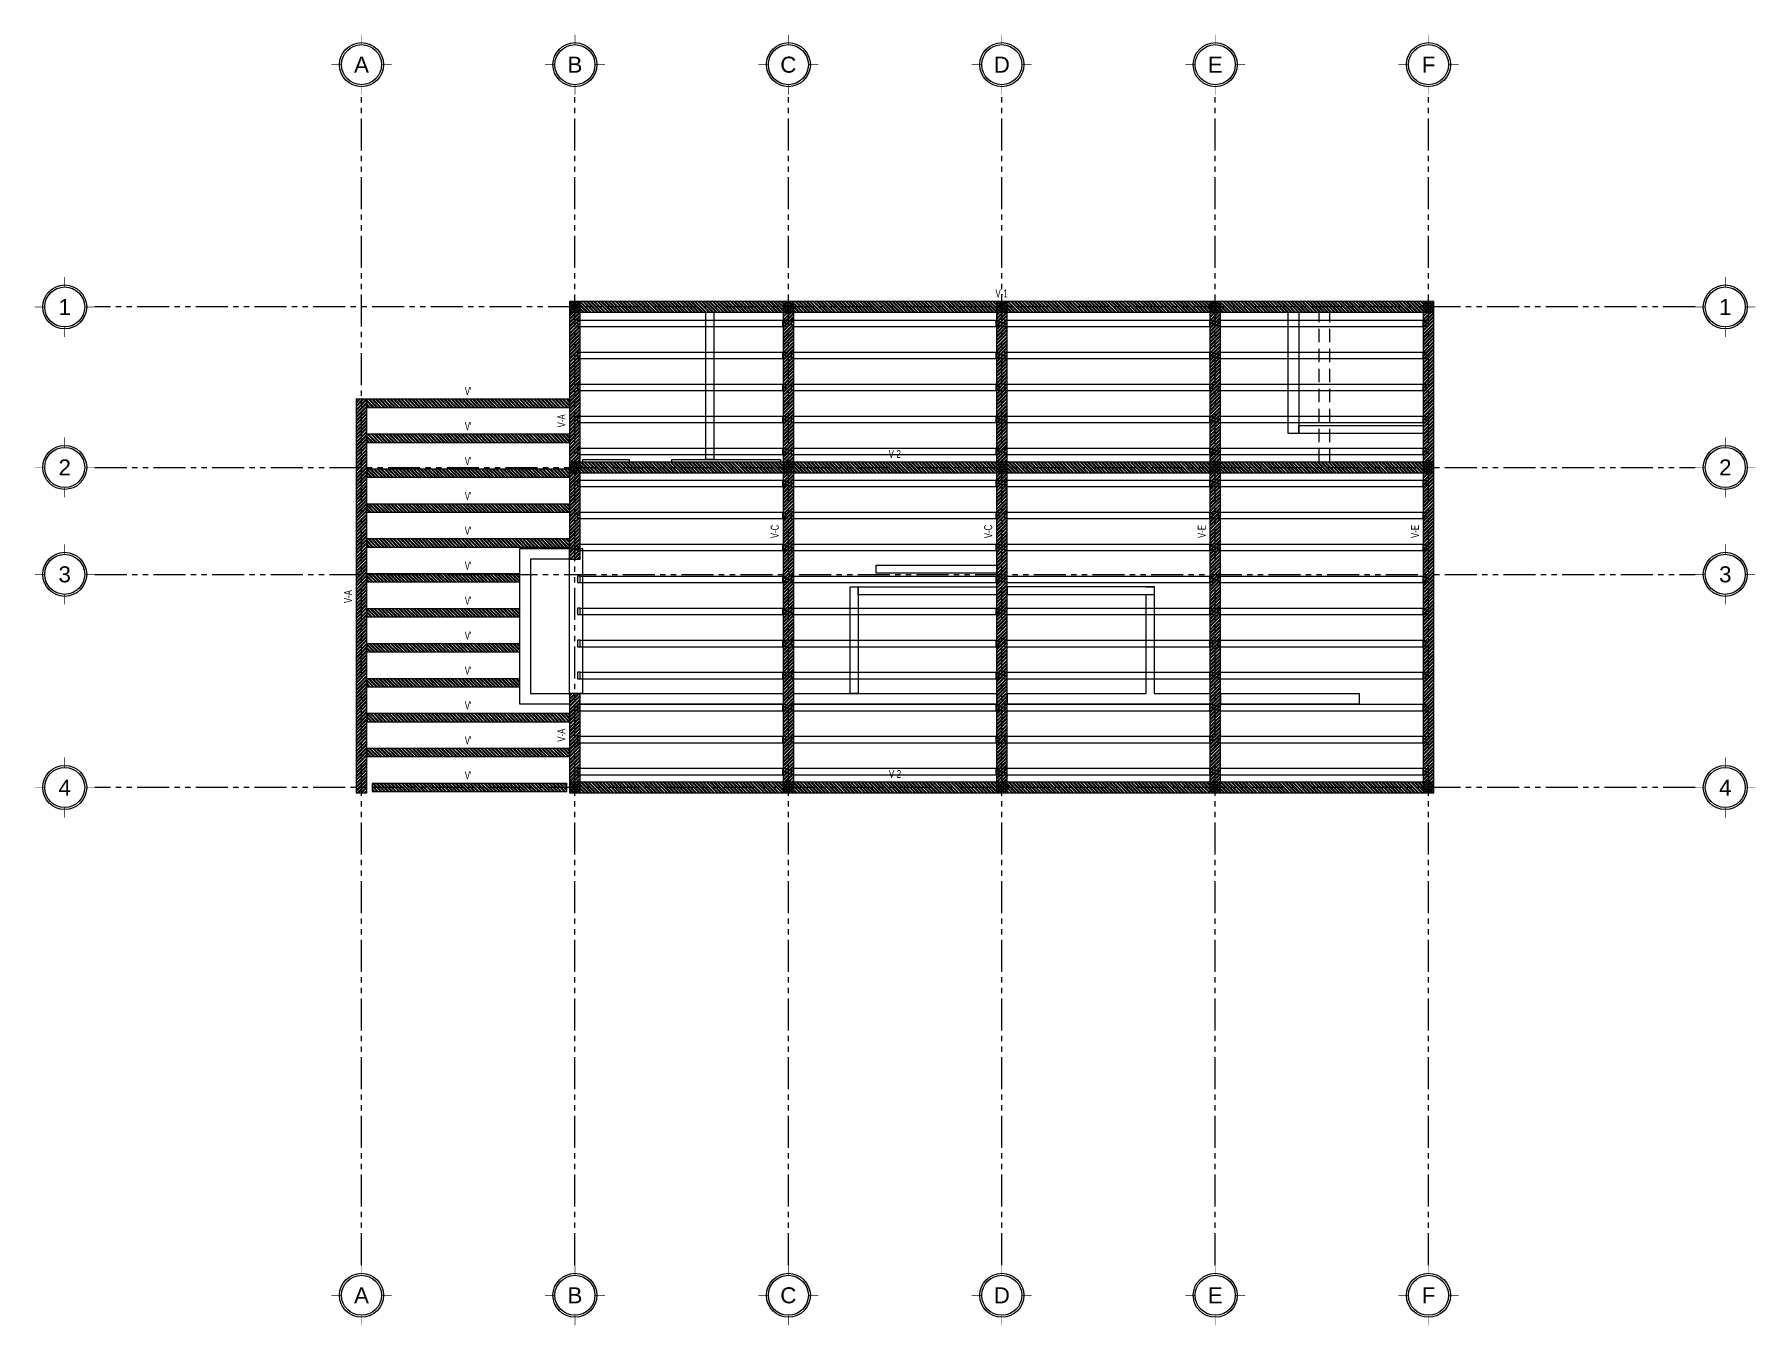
# Model space of a CAD drawing. Header units: metres. Extents: x -6.1 to 68.2, y -10.1 to 14.1.
# Drawn here: x -6.13 to 26.13, y -10.09 to 14.12 of the extents above; entities that cross this region are included whole.
import ezdxf
from ezdxf.enums import TextEntityAlignment as Align

# ---------------------------------------------------------------- set-up
doc = ezdxf.new("R2010")
doc.units = ezdxf.units.M
doc.header["$MEASUREMENT"] = 0
doc.linetypes.add('Xref_Ejes$0$ACAD_ISO05W100', pattern=[33, 24, -3, 0, -3, 0, -3])
doc.linetypes.add('Xref_Losa de Entrepiso$0$HIDDEN', pattern=[0.375, 0.25, -0.125])
for name, color, linetype in [('Xref_Ejes$0$00-EJES', 1, 'Xref_Ejes$0$ACAD_ISO05W100'), ('Xref_Ejes$0$Globo Eje', 1, 'Continuous'), ('Xref_Ejes$0$Texto', 7, 'Continuous'), ('Xref_Losa de Entrepiso$0$00-Novidesa', 7, 'Continuous'), ('Xref_Losa de Entrepiso$0$Cerramiento', 11, 'Continuous'), ('Xref_Losa de Entrepiso$0$VIGA', 3, 'Continuous')]:
    doc.layers.add(name, color=color, linetype=linetype)
doc.styles.add('Xref_Ejes$0$Arial', font='arial.ttf')
doc.styles.add('Xref_Losa de Entrepiso$0$ARIAL', font='arial.ttf', dxfattribs={"height": 2})

# ---------------------------------------------------------------- blocks, each defined once
blk = doc.blocks.new('*U189')
at = {"layer": 'Xref_Ejes$0$Globo Eje', "ltscale": 0.025, "const_width": 0.00938}
for points in [[(0, 0.5625), (0, 0.375)], [(-0.375, 0), (-0.5625, 0)], [(0.5625, 0), (0.375, 0)], [(0, -0.375), (0, -0.5625)]]:
    blk.add_lwpolyline(points, dxfattribs=at)
at = {"layer": 'Xref_Ejes$0$Globo Eje', "ltscale": 0.025}
for radius in [0.4125, 0.375]:
    blk.add_circle((0, 0), radius, dxfattribs=at)
at = {"layer": 'Xref_Ejes$0$Texto', "color": 7, "ltscale": 0.025, "style": 'Xref_Ejes$0$Arial'}
blk.add_attdef('EJE', text='', height=0.3, dxfattribs=at).set_placement((0, 0), align=Align.MIDDLE_CENTER)
blk = doc.blocks.new('Xref_Ejes')
at = {"layer": 'Xref_Ejes$0$00-EJES', "ltscale": 0.025}
for p, q in [((0, -8.957), (0, 12.987)), ((4, -8.957), (4, 12.987)), ((8, -8.957), (8, 12.987)), ((12, -8.957), (12, 12.987)), ((16, -8.957), (16, 12.987)), ((19.997, -8.957), (19.997, 12.987)), ((24.997, 9.008), (-5, 9.008)), ((-5, 6), (24.997, 6)), ((-5, 3.996), (24.997, 3.996)), ((24.997, 0), (-5, 0))]:
    blk.add_line(p, q, dxfattribs=at)
for p, values in [((0, 13.55), {'EJE': 'A'}), ((4, 13.55), {'EJE': 'B'}), ((8, 13.55), {'EJE': 'C'}), ((12, 13.55), {'EJE': 'D'}), ((16, 13.55), {'EJE': 'E'}), ((19.997, 13.55), {'EJE': 'F'}), ((-5.562, 9.008), {'EJE': '1'}), ((25.559, 9.008), {'EJE': '1'}), ((-5.562, 6), {'EJE': '2'}), ((25.559, 6), {'EJE': '2'}), ((-5.562, 3.996), {'EJE': '3'}), ((25.559, 3.996), {'EJE': '3'}), ((-5.562, 0), {'EJE': '4'}), ((25.559, 0), {'EJE': '4'}), ((0, -9.519), {'EJE': 'A'}), ((4, -9.519), {'EJE': 'B'}), ((8, -9.519), {'EJE': 'C'}), ((12, -9.519), {'EJE': 'D'}), ((16, -9.519), {'EJE': 'E'}), ((19.997, -9.519), {'EJE': 'F'})]:
    blk.add_blockref('*U189', p, dxfattribs=at).add_auto_attribs(values)
blk = doc.blocks.new('*U195')
at = {"layer": 'Xref_Losa de Entrepiso$0$VIGA', "ltscale": 0.025, "transparency": 33554559}
h = blk.add_hatch(dxfattribs=at)
h.set_pattern_fill('ANSI32', color=250, scale=0.005)
h.set_pattern_definition([(45, (-0.05, 7.285453), (-0.03367596, 0.03367596), []), (45, (-0.02755, 7.285453), (-0.03367596, 0.03367596), [])])
h.paths.add_polyline_path([(-0.125, 8.958), (-0.125, -0.25), (0.075, -0.25), (0.075, 8.958)])
at = {"layer": 'Xref_Losa de Entrepiso$0$VIGA', "ltscale": 0.025}
for p, q in [((0.075, 8.958), (-0.125, 8.958)), ((-0.125, 8.958), (-0.125, -0.25)), ((0.075, -0.25), (0.075, 8.958)), ((-0.125, -0.25), (0.075, -0.25))]:
    blk.add_line(p, q, dxfattribs=at)
at = {"layer": 'Xref_Losa de Entrepiso$0$VIGA', "ltscale": 0.025, "style": 'Xref_Losa de Entrepiso$0$ARIAL', "width": 0.7, "flags": 8}
blk.add_attdef('V-00', text='', height=0.15, rotation=90, dxfattribs=at).set_placement((-0.28, 4.649), align=Align.MIDDLE_CENTER)
blk = doc.blocks.new('*U196')
at = {"layer": 'Xref_Losa de Entrepiso$0$VIGA', "ltscale": 0.025, "transparency": 33554559}
h = blk.add_hatch(dxfattribs=at)
h.set_pattern_fill('ANSI32', color=250, scale=0.005, angle=-90)
h.set_pattern_definition([(315, (18.321727, 0.05), (0.03367596, 0.03367596), []), (315, (18.321727, 0.02755), (0.03367596, 0.03367596), [])])
h.paths.add_polyline_path([(15.997, 0.125), (-0.2, 0.125), (-0.2, -0.075), (15.997, -0.075)])
at = {"layer": 'Xref_Losa de Entrepiso$0$VIGA', "ltscale": 0.025}
for p, q in [((-0.2, 0.125), (-0.2, -0.075)), ((15.997, 0.125), (-0.2, 0.125)), ((15.997, -0.075), (15.997, 0.125)), ((-0.2, -0.075), (15.997, -0.075))]:
    blk.add_line(p, q, dxfattribs=at)
at = {"layer": 'Xref_Losa de Entrepiso$0$VIGA', "ltscale": 0.025, "style": 'Xref_Losa de Entrepiso$0$ARIAL', "width": 0.7, "flags": 8}
blk.add_attdef('V-00', text='', height=0.15, dxfattribs=at).set_placement((5.899, 0.278), align=Align.MIDDLE_CENTER)
blk = doc.blocks.new('*U197')
at = {"layer": 'Xref_Losa de Entrepiso$0$VIGA', "ltscale": 0.025, "transparency": 33554559}
h = blk.add_hatch(dxfattribs=at)
h.set_pattern_fill('ANSI32', color=250, scale=0.005, angle=-90)
h.set_pattern_definition([(315, (18.32673, 0.05), (0.03367596, 0.03367596), []), (315, (18.32673, 0.02755), (0.03367596, 0.03367596), [])])
h.paths.add_polyline_path([(15.997, 0.125), (-0.2, 0.125), (-0.2, -0.075), (15.997, -0.075)])
at = {"layer": 'Xref_Losa de Entrepiso$0$VIGA', "ltscale": 0.025}
for p, q in [((-0.2, 0.125), (-0.2, -0.075)), ((15.997, 0.125), (-0.2, 0.125)), ((15.997, -0.075), (15.997, 0.125)), ((-0.2, -0.075), (15.997, -0.075))]:
    blk.add_line(p, q, dxfattribs=at)
at = {"layer": 'Xref_Losa de Entrepiso$0$VIGA', "ltscale": 0.025, "style": 'Xref_Losa de Entrepiso$0$ARIAL', "width": 0.7, "flags": 8}
blk.add_attdef('V-00', text='', height=0.15, dxfattribs=at).set_placement((5.894, 0.278), align=Align.MIDDLE_CENTER)
blk = doc.blocks.new('*U198')
at = {"layer": 'Xref_Losa de Entrepiso$0$VIGA', "ltscale": 0.025, "transparency": 33554559}
h = blk.add_hatch(dxfattribs=at)
h.set_pattern_fill('ANSI32', color=250, scale=0.005)
h.set_pattern_definition([(45, (-0.05, 7.285453), (-0.03367596, 0.03367596), []), (45, (-0.02755, 7.285453), (-0.03367596, 0.03367596), [])])
h.paths.add_polyline_path([(-0.125, 8.958), (-0.125, -0.25), (0.075, -0.25), (0.075, 8.958)])
at = {"layer": 'Xref_Losa de Entrepiso$0$VIGA', "ltscale": 0.025}
for p, q in [((0.075, 8.958), (-0.125, 8.958)), ((-0.125, 8.958), (-0.125, -0.25)), ((0.075, -0.25), (0.075, 8.958)), ((-0.125, -0.25), (0.075, -0.25))]:
    blk.add_line(p, q, dxfattribs=at)
at = {"layer": 'Xref_Losa de Entrepiso$0$VIGA', "ltscale": 0.025, "style": 'Xref_Losa de Entrepiso$0$ARIAL', "width": 0.7, "flags": 8}
blk.add_attdef('V-00', text='', height=0.15, rotation=90, dxfattribs=at).set_placement((-0.28, 4.649), align=Align.MIDDLE_CENTER)
blk = doc.blocks.new('*U199')
at = {"layer": 'Xref_Losa de Entrepiso$0$VIGA', "ltscale": 0.025, "transparency": 33554559}
h = blk.add_hatch(dxfattribs=at)
h.set_pattern_fill('ANSI32', color=250, scale=0.005)
h.set_pattern_definition([(45, (-0.05, 7.287507), (-0.03367596, 0.03367596), []), (45, (-0.02755, 7.287507), (-0.03367596, 0.03367596), [])])
h.paths.add_polyline_path([(-0.125, 8.96), (-0.125, -0.248), (0.075, -0.248), (0.075, 8.96)])
at = {"layer": 'Xref_Losa de Entrepiso$0$VIGA', "ltscale": 0.025}
for p, q in [((0.075, 8.96), (-0.125, 8.96)), ((-0.125, 8.96), (-0.125, -0.248)), ((0.075, -0.248), (0.075, 8.96)), ((-0.125, -0.248), (0.075, -0.248))]:
    blk.add_line(p, q, dxfattribs=at)
at = {"layer": 'Xref_Losa de Entrepiso$0$VIGA', "ltscale": 0.025, "style": 'Xref_Losa de Entrepiso$0$ARIAL', "width": 0.7, "flags": 8}
blk.add_attdef('V-00', text='', height=0.15, rotation=90, dxfattribs=at).set_placement((-0.278, 4.651), align=Align.MIDDLE_CENTER)
blk = doc.blocks.new('*U200')
at = {"layer": 'Xref_Losa de Entrepiso$0$VIGA', "ltscale": 0.025, "transparency": 33554559}
h = blk.add_hatch(dxfattribs=at)
h.set_pattern_fill('ANSI32', color=250, scale=0.005)
h.set_pattern_definition([(45, (-0.05, 7.2834), (-0.03367596, 0.03367596), []), (45, (-0.02755, 7.2834), (-0.03367596, 0.03367596), [])])
h.paths.add_polyline_path([(-0.125, 8.958), (-0.125, -0.25), (0.075, -0.25), (0.075, 8.958)])
at = {"layer": 'Xref_Losa de Entrepiso$0$VIGA', "ltscale": 0.025}
for p, q in [((0.075, 8.958), (-0.125, 8.958)), ((-0.125, 8.958), (-0.125, -0.25)), ((0.075, -0.25), (0.075, 8.958)), ((-0.125, -0.25), (0.075, -0.25))]:
    blk.add_line(p, q, dxfattribs=at)
at = {"layer": 'Xref_Losa de Entrepiso$0$VIGA', "ltscale": 0.025, "style": 'Xref_Losa de Entrepiso$0$ARIAL', "width": 0.7, "flags": 8}
blk.add_attdef('V-00', text='', height=0.15, rotation=90, dxfattribs=at).set_placement((-0.278, 4.649), align=Align.MIDDLE_CENTER)
blk = doc.blocks.new('*U201')
at = {"layer": 'Xref_Losa de Entrepiso$0$VIGA', "ltscale": 0.025, "transparency": 33554559}
h = blk.add_hatch(dxfattribs=at)
h.set_pattern_fill('ANSI32', color=250, scale=0.005, angle=-90)
h.set_pattern_definition([(315, (14.376727, 0.05), (0.03367596, 0.03367596), []), (315, (14.376727, 0.02755), (0.03367596, 0.03367596), [])])
h.paths.add_polyline_path([(15.997, 0.125), (-0.2, 0.125), (-0.2, -0.075), (15.997, -0.075)])
at = {"layer": 'Xref_Losa de Entrepiso$0$VIGA', "ltscale": 0.025}
for p, q in [((-0.2, 0.125), (-0.2, -0.075)), ((15.997, 0.125), (-0.2, 0.125)), ((15.997, -0.075), (15.997, 0.125)), ((-0.2, -0.075), (15.997, -0.075))]:
    blk.add_line(p, q, dxfattribs=at)
at = {"layer": 'Xref_Losa de Entrepiso$0$VIGA', "ltscale": 0.025, "style": 'Xref_Losa de Entrepiso$0$ARIAL', "width": 0.7, "flags": 8}
blk.add_attdef('V-00', text='', height=0.15, dxfattribs=at).set_placement((7.896, 0.278), align=Align.MIDDLE_CENTER)
blk = doc.blocks.new('*U202')
at = {"layer": 'Xref_Losa de Entrepiso$0$VIGA', "ltscale": 0.025, "transparency": 33554559}
h = blk.add_hatch(dxfattribs=at)
h.set_pattern_fill('ANSI32', color=250, scale=0.005)
h.set_pattern_definition([(45, (-0.05, -0.06063), (-0.033676, 0.033676), []), (45, (-0.02755, -0.06063), (-0.033676, 0.033676), [])])
h.paths.add_polyline_path([(-0.125, 1.612), (-0.125, -0.25), (0.075, -0.25), (0.075, 1.612)])
at = {"layer": 'Xref_Losa de Entrepiso$0$VIGA', "ltscale": 0.025}
for p, q in [((0.075, 1.612), (-0.125, 1.612)), ((-0.125, 1.612), (-0.125, -0.25)), ((0.075, -0.25), (0.075, 1.612)), ((-0.125, -0.25), (0.075, -0.25))]:
    blk.add_line(p, q, dxfattribs=at)
at = {"layer": 'Xref_Losa de Entrepiso$0$VIGA', "ltscale": 0.025, "style": 'Xref_Losa de Entrepiso$0$ARIAL', "width": 0.7, "flags": 8}
blk.add_attdef('V-00', text='', height=0.15, rotation=90, dxfattribs=at).set_placement((-0.278, 0.831), align=Align.MIDDLE_CENTER)
blk = doc.blocks.new('*U203')
at = {"layer": 'Xref_Losa de Entrepiso$0$VIGA', "ltscale": 0.025, "transparency": 33554559}
h = blk.add_hatch(dxfattribs=at)
h.set_pattern_fill('ANSI32', color=250, scale=0.005)
h.set_pattern_definition([(45, (-0.05, -0.01063), (-0.03367596, 0.03367596), []), (45, (-0.02755, -0.01063), (-0.03367596, 0.03367596), [])])
h.paths.add_polyline_path([(-0.125, 4.629), (-0.125, -0.2), (0.075, -0.2), (0.075, 4.629)])
at = {"layer": 'Xref_Losa de Entrepiso$0$VIGA', "ltscale": 0.025}
for p, q in [((0.075, 4.629), (-0.125, 4.629)), ((-0.125, 4.629), (-0.125, -0.2)), ((0.075, -0.2), (0.075, 4.629)), ((-0.125, -0.2), (0.075, -0.2))]:
    blk.add_line(p, q, dxfattribs=at)
at = {"layer": 'Xref_Losa de Entrepiso$0$VIGA', "ltscale": 0.025, "style": 'Xref_Losa de Entrepiso$0$ARIAL', "width": 0.7, "flags": 8}
blk.add_attdef('V-00', text='', height=0.15, rotation=90, dxfattribs=at).set_placement((-0.278, 2.393), align=Align.MIDDLE_CENTER)
blk = doc.blocks.new('*U204')
at = {"layer": 'Xref_Losa de Entrepiso$0$VIGA', "ltscale": 0.025, "transparency": 33554559}
h = blk.add_hatch(dxfattribs=at)
h.set_pattern_fill('ANSI32', color=250, scale=0.005)
h.set_pattern_definition([(45, (-0.05, 5.454467), (-0.03367596, 0.03367596), []), (45, (-0.02755, 5.454467), (-0.03367596, 0.03367596), [])])
h.paths.add_polyline_path([(-0.125, 7.127), (-0.125, -0.25), (0.075, -0.25), (0.075, 7.127)])
at = {"layer": 'Xref_Losa de Entrepiso$0$VIGA', "ltscale": 0.025}
for p, q in [((0.075, 7.127), (-0.125, 7.127)), ((-0.125, 7.127), (-0.125, -0.25)), ((0.075, -0.25), (0.075, 7.127)), ((-0.125, -0.25), (0.075, -0.25))]:
    blk.add_line(p, q, dxfattribs=at)
at = {"layer": 'Xref_Losa de Entrepiso$0$VIGA', "ltscale": 0.025, "style": 'Xref_Losa de Entrepiso$0$ARIAL', "width": 0.7, "flags": 8}
blk.add_attdef('V-00', text='', height=0.15, rotation=90, dxfattribs=at).set_placement((-0.278, 3.429), align=Align.MIDDLE_CENTER)
blk = doc.blocks.new('*U209')
at = {"layer": 'Xref_Losa de Entrepiso$0$VIGA', "ltscale": 0.025, "transparency": 33554559}
h = blk.add_hatch(dxfattribs=at)
h.set_pattern_fill('ANSI32', color=250, scale=0.005)
h.set_pattern_definition([(45, (-0.0024, 2.375013), (-0.033676, 0.033676), []), (45, (0.02005, 2.375013), (-0.033676, 0.033676), [])])
h.paths.add_polyline_path([(-0.077, 3.8), (-0.077, 0), (0.075, 0), (0.075, 3.8)])
at = {"layer": 'Xref_Losa de Entrepiso$0$VIGA', "ltscale": 0.025}
for p, q in [((0.075, 3.8), (-0.077, 3.8)), ((-0.077, 3.8), (-0.077, 0)), ((0.075, 0), (0.075, 3.8)), ((-0.077, 0), (0.075, 0))]:
    blk.add_line(p, q, dxfattribs=at)
at = {"layer": 'Xref_Losa de Entrepiso$0$VIGA', "ltscale": 0.025, "style": 'Xref_Losa de Entrepiso$0$ARIAL', "width": 0.7, "flags": 8}
blk.add_attdef('V-00', text='', height=0.15, rotation=90, dxfattribs=at).set_placement((-0.23, 1.899), align=Align.MIDDLE_CENTER)
blk = doc.blocks.new('*U205')
at = {"layer": 'Xref_Losa de Entrepiso$0$00-Novidesa'}
for points in [[(-1.898, -0.06), (-1.898, 0.06), (-1.948, 0.06), (-1.948, -0.06), (1.898, -0.06)], [(-1.898, 0.06), (1.948, 0.06), (1.948, -0.06), (1.898, -0.06), (1.898, 0.06)]]:
    blk.add_lwpolyline(points, dxfattribs=at)
blk = doc.blocks.new('*U206')
at = {"layer": 'Xref_Losa de Entrepiso$0$00-Novidesa', "color": 0, "linetype": 'ByBlock', "lineweight": -2, "transparency": 16777216}
for p in [(0, 5.4), (4, 5.4), (8, 5.4), (12, 5.4), (0, 4.8), (4, 4.8), (8, 4.8), (12, 4.8), (0, 4.2), (4, 4.2), (8, 4.2), (12, 4.2), (0, 3.6), (4, 3.6), (8, 3.6), (12, 3.6), (0, 3), (4, 3), (8, 3), (12, 3), (0, 2.4), (4, 2.4), (8, 2.4), (12, 2.4), (0, 1.8), (4, 1.8), (8, 1.8), (12, 1.8), (0, 1.2), (4, 1.2), (8, 1.2), (12, 1.2), (0, 0.6), (4, 0.6), (8, 0.6), (12, 0.6), (0, 0), (4, 0), (8, 0), (12, 0)]:
    blk.add_blockref('*U205', p, dxfattribs=at)
blk = doc.blocks.new('*U207')
at = {"layer": 'Xref_Losa de Entrepiso$0$00-Novidesa'}
for points in [[(-1.898, -0.06), (-1.898, 0.06), (-1.948, 0.06), (-1.948, -0.06), (1.898, -0.06)], [(-1.898, 0.06), (1.948, 0.06), (1.948, -0.06), (1.898, -0.06), (1.898, 0.06)]]:
    blk.add_lwpolyline(points, dxfattribs=at)
blk = doc.blocks.new('*U208')
at = {"layer": 'Xref_Losa de Entrepiso$0$00-Novidesa', "color": 0, "linetype": 'ByBlock', "lineweight": -2, "transparency": 16777216}
for p in [(0, 2.4), (4, 2.4), (8, 2.4), (12, 2.4), (0, 1.8), (4, 1.8), (8, 1.8), (12, 1.8), (0, 1.2), (4, 1.2), (8, 1.2), (12, 1.2), (0, 0.6), (4, 0.6), (8, 0.6), (12, 0.6), (0, 0), (4, 0), (8, 0), (12, 0)]:
    blk.add_blockref('*U207', p, dxfattribs=at)
blk = doc.blocks.new('*U211')
at = {"layer": 'Xref_Losa de Entrepiso$0$VIGA', "ltscale": 0.025, "transparency": 33554559}
h = blk.add_hatch(dxfattribs=at)
h.set_pattern_fill('ANSI32', color=250, scale=0.005)
h.set_pattern_definition([(45, (-0.0024, 1.44494), (-0.033676, 0.033676), []), (45, (0.02005, 1.44494), (-0.033676, 0.033676), [])])
h.paths.add_polyline_path([(-0.077, 2.87), (-0.077, 0), (0.075, 0), (0.075, 2.87)])
at = {"layer": 'Xref_Losa de Entrepiso$0$VIGA', "ltscale": 0.025}
for p, q in [((0.075, 2.87), (-0.077, 2.87)), ((-0.077, 2.87), (-0.077, 0)), ((0.075, 0), (0.075, 2.87)), ((-0.077, 0), (0.075, 0))]:
    blk.add_line(p, q, dxfattribs=at)
at = {"layer": 'Xref_Losa de Entrepiso$0$VIGA', "ltscale": 0.025, "style": 'Xref_Losa de Entrepiso$0$ARIAL', "width": 0.7, "flags": 8}
blk.add_attdef('V-00', text='', height=0.15, rotation=90, dxfattribs=at).set_placement((-0.23, 1.899), align=Align.MIDDLE_CENTER)
blk = doc.blocks.new('*U210')
at = {"layer": 'Xref_Losa de Entrepiso$0$VIGA', "ltscale": 0.025, "transparency": 33554559}
h = blk.add_hatch(dxfattribs=at)
h.set_pattern_fill('ANSI32', color=250, scale=0.005)
h.set_pattern_definition([(45, (-0.0024, 2.325013), (-0.033676, 0.033676), []), (45, (0.02005, 2.325013), (-0.033676, 0.033676), [])])
h.paths.add_polyline_path([(-0.077, 3.65), (-0.077, 0), (0.075, 0), (0.075, 3.65)])
at = {"layer": 'Xref_Losa de Entrepiso$0$VIGA', "ltscale": 0.025}
for p, q in [((0.075, 3.65), (-0.077, 3.65)), ((-0.077, 3.65), (-0.077, 0)), ((0.075, 0), (0.075, 3.65)), ((-0.077, 0), (0.075, 0))]:
    blk.add_line(p, q, dxfattribs=at)
at = {"layer": 'Xref_Losa de Entrepiso$0$VIGA', "ltscale": 0.025, "style": 'Xref_Losa de Entrepiso$0$ARIAL', "width": 0.7, "flags": 8}
blk.add_attdef('V-00', text='', height=0.15, rotation=90, dxfattribs=at).set_placement((-0.23, 1.799), align=Align.MIDDLE_CENTER)
blk = doc.blocks.new('Xref_Losa de Entrepiso')
at = {"layer": 'Xref_Losa de Entrepiso$0$Cerramiento', "linetype": 'Xref_Losa de Entrepiso$0$HIDDEN'}
for p, q in [((17.95, 6.1), (17.95, 8.908)), ((18.15, 6.1), (18.15, 8.908))]:
    blk.add_line(p, q, dxfattribs=at)
at = {"layer": 'Xref_Losa de Entrepiso$0$Cerramiento'}
for points in [[(6.602, 6.149), (6.452, 6.149), (6.452, 8.908), (6.602, 8.908)], [(17.365, 8.908), (17.566, 8.908), (17.566, 6.638), (17.365, 6.638)], [(19.9, 6.638), (17.566, 6.638), (17.566, 6.788), (19.9, 6.788)], [(4.15, 6.15), (5.015, 6.15), (5.015, 6.1), (4.15, 6.1)], [(5.815, 6.149), (7.85, 6.149), (7.85, 6.1), (5.815, 6.1)], [(3.17, 4.279), (3.17, 1.762), (3.9, 1.762), (3.9, 1.562), (3.17, 1.562), (3.17, 1.562), (2.97, 1.562), (2.97, 4.279), (2.97, 4.479), (3.9, 4.479), (3.9, 4.279)], [(3.9, 4.479), (4.144, 4.479), (4.144, 1.762), (3.9, 1.762)], [(9.646, 4.168), (11.907, 4.168), (11.907, 4.019), (9.646, 4.019)], [(9.308, 1.762), (9.158, 1.762), (9.158, 3.763), (9.308, 3.763)], [(9.308, 3.763), (11.9, 3.763), (11.9, 3.614), (9.308, 3.614)], [(12.107, 3.765), (14.854, 3.765), (14.854, 3.614), (12.107, 3.614)], [(4.1, 1.762), (7.9, 1.762), (7.9, 1.562), (4.1, 1.562)], [(16.107, 1.762), (18.7, 1.762), (18.7, 1.562), (16.107, 1.562)]]:
    blk.add_lwpolyline(points, close=True, dxfattribs=at)
for points in [[(14.704, 1.762), (14.704, 3.613)], [(14.705, 3.763), (14.855, 3.763), (14.855, 1.762)], [(9.799, 1.762), (9.799, 1.762), (11.907, 1.762), (11.907, 1.562), (8.1, 1.562), (8.1, 1.762), (9.799, 1.762)], [(14.855, 1.762), (15.9, 1.762), (15.9, 1.562), (12.107, 1.562), (12.107, 1.762), (14.704, 1.762)]]:
    blk.add_lwpolyline(points, dxfattribs=at)
at = {"ltscale": 0.025}
ref = blk.add_blockref('*U203', (4.025, 4.479), dxfattribs=at)
ref.add_attrib('V-00', 'V-A', dxfattribs={"layer": 'Xref_Losa de Entrepiso$0$VIGA', "ltscale": 0.025, "height": 0.15, "rotation": 90, "style": 'Xref_Losa de Entrepiso$0$ARIAL', "width": 0.7}).set_placement((3.747, 6.873), align=Align.MIDDLE_CENTER)
ref = blk.add_blockref('*U201', (4.1, 8.983), dxfattribs=at)
ref.add_attrib('V-00', 'V-1', dxfattribs={"layer": 'Xref_Losa de Entrepiso$0$VIGA', "ltscale": 0.025, "height": 0.15, "style": 'Xref_Losa de Entrepiso$0$ARIAL', "width": 0.7}).set_placement((11.996, 9.261), align=Align.MIDDLE_CENTER)
ref = blk.add_blockref('*U195', (8.025, 0.15), dxfattribs=at)
ref.add_attrib('V-00', 'V-C', dxfattribs={"layer": 'Xref_Losa de Entrepiso$0$VIGA', "ltscale": 0.025, "height": 0.15, "rotation": 90, "style": 'Xref_Losa de Entrepiso$0$ARIAL', "width": 0.7}).set_placement((7.745, 4.799), align=Align.MIDDLE_CENTER)
ref = blk.add_blockref('*U198', (12.025, 0.15), dxfattribs=at)
ref.add_attrib('V-00', 'V-C', dxfattribs={"layer": 'Xref_Losa de Entrepiso$0$VIGA', "ltscale": 0.025, "height": 0.15, "rotation": 90, "style": 'Xref_Losa de Entrepiso$0$ARIAL', "width": 0.7}).set_placement((11.745, 4.799), align=Align.MIDDLE_CENTER)
ref = blk.add_blockref('*U199', (16.025, 0.148), dxfattribs=at)
ref.add_attrib('V-00', 'V-E', dxfattribs={"layer": 'Xref_Losa de Entrepiso$0$VIGA', "ltscale": 0.025, "height": 0.15, "rotation": 90, "style": 'Xref_Losa de Entrepiso$0$ARIAL', "width": 0.7}).set_placement((15.747, 4.799), align=Align.MIDDLE_CENTER)
ref = blk.add_blockref('*U200', (20.022, 0.15), dxfattribs=at)
ref.add_attrib('V-00', 'V-E', dxfattribs={"layer": 'Xref_Losa de Entrepiso$0$VIGA', "ltscale": 0.025, "height": 0.15, "rotation": 90, "style": 'Xref_Losa de Entrepiso$0$ARIAL', "width": 0.7}).set_placement((19.744, 4.799), align=Align.MIDDLE_CENTER)
ref = blk.add_blockref('*U209', (0.1, 7.2), dxfattribs=dict(at, rotation=270))
ref.add_attrib('V-00', "V'", dxfattribs={"layer": 'Xref_Losa de Entrepiso$0$VIGA', "ltscale": 0.025, "height": 0.15, "style": 'Xref_Losa de Entrepiso$0$ARIAL', "width": 0.7}).set_placement((1.999, 7.43), align=Align.MIDDLE_CENTER)
ref = blk.add_blockref('*U204', (0.025, 0.15), dxfattribs=at)
ref.add_attrib('V-00', 'V-A', dxfattribs={"layer": 'Xref_Losa de Entrepiso$0$VIGA', "ltscale": 0.025, "height": 0.15, "rotation": 90, "style": 'Xref_Losa de Entrepiso$0$ARIAL', "width": 0.7}).set_placement((-0.253, 3.579), align=Align.MIDDLE_CENTER)
ref = blk.add_blockref('*U209', (0.1, 6.545), dxfattribs=dict(at, rotation=270))
ref.add_attrib('V-00', "V'", dxfattribs={"layer": 'Xref_Losa de Entrepiso$0$VIGA', "ltscale": 0.025, "height": 0.15, "style": 'Xref_Losa de Entrepiso$0$ARIAL', "width": 0.7}).set_placement((1.999, 6.776), align=Align.MIDDLE_CENTER)
ref = blk.add_blockref('*U209', (0.1, 5.891), dxfattribs=dict(at, rotation=270))
ref.add_attrib('V-00', "V'", dxfattribs={"layer": 'Xref_Losa de Entrepiso$0$VIGA', "ltscale": 0.025, "height": 0.15, "style": 'Xref_Losa de Entrepiso$0$ARIAL', "width": 0.7}).set_placement((1.999, 6.121), align=Align.MIDDLE_CENTER)
ref = blk.add_blockref('*U197', (4.1, 5.975), dxfattribs=at)
ref.add_attrib('V-00', 'V-2', dxfattribs={"layer": 'Xref_Losa de Entrepiso$0$VIGA', "ltscale": 0.025, "height": 0.15, "style": 'Xref_Losa de Entrepiso$0$ARIAL', "width": 0.7}).set_placement((9.994, 6.253), align=Align.MIDDLE_CENTER)
ref = blk.add_blockref('*U209', (0.1, 5.237), dxfattribs=dict(at, rotation=270))
ref.add_attrib('V-00', "V'", dxfattribs={"layer": 'Xref_Losa de Entrepiso$0$VIGA', "ltscale": 0.025, "height": 0.15, "style": 'Xref_Losa de Entrepiso$0$ARIAL', "width": 0.7}).set_placement((1.999, 5.467), align=Align.MIDDLE_CENTER)
ref = blk.add_blockref('*U209', (0.1, 4.582), dxfattribs=dict(at, rotation=270))
ref.add_attrib('V-00', "V'", dxfattribs={"layer": 'Xref_Losa de Entrepiso$0$VIGA', "ltscale": 0.025, "height": 0.15, "style": 'Xref_Losa de Entrepiso$0$ARIAL', "width": 0.7}).set_placement((1.999, 4.812), align=Align.MIDDLE_CENTER)
ref = blk.add_blockref('*U211', (0.1, 3.928), dxfattribs=dict(at, rotation=270))
ref.add_attrib('V-00', "V'", dxfattribs={"layer": 'Xref_Losa de Entrepiso$0$VIGA', "ltscale": 0.025, "height": 0.15, "style": 'Xref_Losa de Entrepiso$0$ARIAL', "width": 0.7}).set_placement((1.999, 4.158), align=Align.MIDDLE_CENTER)
ref = blk.add_blockref('*U211', (0.1, 3.273), dxfattribs=dict(at, rotation=270))
ref.add_attrib('V-00', "V'", dxfattribs={"layer": 'Xref_Losa de Entrepiso$0$VIGA', "ltscale": 0.025, "height": 0.15, "style": 'Xref_Losa de Entrepiso$0$ARIAL', "width": 0.7}).set_placement((1.999, 3.503), align=Align.MIDDLE_CENTER)
ref = blk.add_blockref('*U211', (0.1, 2.619), dxfattribs=dict(at, rotation=270))
ref.add_attrib('V-00', "V'", dxfattribs={"layer": 'Xref_Losa de Entrepiso$0$VIGA', "ltscale": 0.025, "height": 0.15, "style": 'Xref_Losa de Entrepiso$0$ARIAL', "width": 0.7}).set_placement((1.999, 2.849), align=Align.MIDDLE_CENTER)
ref = blk.add_blockref('*U211', (0.1, 1.963), dxfattribs=dict(at, rotation=270))
ref.add_attrib('V-00', "V'", dxfattribs={"layer": 'Xref_Losa de Entrepiso$0$VIGA', "ltscale": 0.025, "height": 0.15, "style": 'Xref_Losa de Entrepiso$0$ARIAL', "width": 0.7}).set_placement((1.999, 2.193), align=Align.MIDDLE_CENTER)
ref = blk.add_blockref('*U209', (0.1, 1.308), dxfattribs=dict(at, rotation=270))
ref.add_attrib('V-00', "V'", dxfattribs={"layer": 'Xref_Losa de Entrepiso$0$VIGA', "ltscale": 0.025, "height": 0.15, "style": 'Xref_Losa de Entrepiso$0$ARIAL', "width": 0.7}).set_placement((1.999, 1.539), align=Align.MIDDLE_CENTER)
ref = blk.add_blockref('*U202', (4.025, 0.15), dxfattribs=at)
ref.add_attrib('V-00', 'V-A', dxfattribs={"layer": 'Xref_Losa de Entrepiso$0$VIGA', "ltscale": 0.025, "height": 0.15, "rotation": 90, "style": 'Xref_Losa de Entrepiso$0$ARIAL', "width": 0.7}).set_placement((3.747, 0.981), align=Align.MIDDLE_CENTER)
ref = blk.add_blockref('*U209', (0.1, 0.654), dxfattribs=dict(at, rotation=270))
ref.add_attrib('V-00', "V'", dxfattribs={"layer": 'Xref_Losa de Entrepiso$0$VIGA', "ltscale": 0.025, "height": 0.15, "style": 'Xref_Losa de Entrepiso$0$ARIAL', "width": 0.7}).set_placement((1.999, 0.884), align=Align.MIDDLE_CENTER)
ref = blk.add_blockref('*U196', (4.1, -0.025), dxfattribs=at)
ref.add_attrib('V-00', 'V-2', dxfattribs={"layer": 'Xref_Losa de Entrepiso$0$VIGA', "ltscale": 0.025, "height": 0.15, "style": 'Xref_Losa de Entrepiso$0$ARIAL', "width": 0.7}).set_placement((9.999, 0.253), align=Align.MIDDLE_CENTER)
ref = blk.add_blockref('*U210', (0.2, -0.001), dxfattribs=dict(at, rotation=270))
ref.add_attrib('V-00', "V'", dxfattribs={"layer": 'Xref_Losa de Entrepiso$0$VIGA', "ltscale": 0.025, "height": 0.15, "style": 'Xref_Losa de Entrepiso$0$ARIAL', "width": 0.7}).set_placement((1.999, 0.23), align=Align.MIDDLE_CENTER)
at = {"layer": 'Xref_Losa de Entrepiso$0$00-Novidesa'}
for name, p in [('*U208', (5.998, 6.3)), ('*U206', (5.998, 0.3))]:
    blk.add_blockref(name, p, dxfattribs=at)

msp = doc.modelspace()

# ---------------------------------------------------------------- block references
for name in ['Xref_Ejes', 'Xref_Losa de Entrepiso']:
    msp.add_blockref(name, (0, 0))

doc.saveas('drawing.dxf')
